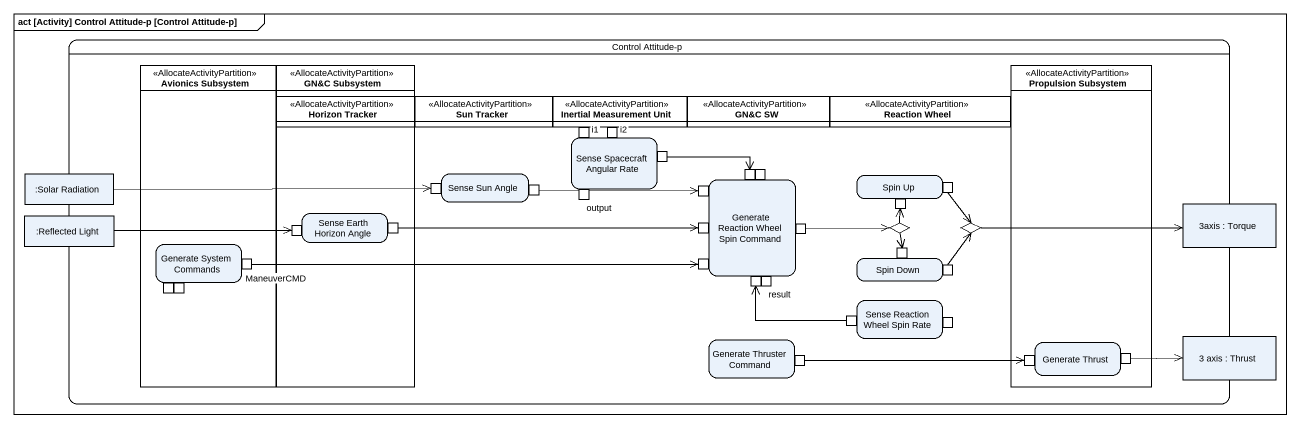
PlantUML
@startuml
mainframe act [Activity] Control Attitude-p [Control Attitude-p]
hide empty description
state "Control Attitude-p" as Control_Attitude_p {
  state "Avionics Subsystem" as Avionics_Subsystem <<AllocateActivityPartition>> {
    state "Generate System Commands" as Generate_System_Commands {
      state pin14 <<outputPin>>
      state pin15 <<outputPin>>
      state ManeuverCMD <<outputPin>>
    }
  }
  state "GN&C Subsystem" as GN_C_Subsystem <<AllocateActivityPartition>> {
    state "Horizon Tracker" as Horizon_Tracker <<AllocateActivityPartition>>
    state "Sense Earth Horizon Angle" as Sense_Earth_Horizon_Angle {
      state pin9 <<inputPin>>
      state pin10 <<outputPin>>
    }
  }
  state "Propulsion Subsystem" as Propulsion_Subsystem <<AllocateActivityPartition>> {
    state "Generate Thrust" as Generate_Thrust {
      state pin22 <<inputPin>>
      state pin23 <<outputPin>>
    }
  }
  state "Sun Tracker" as Sun_Tracker <<AllocateActivityPartition>>
  state "Inertial Measurement Unit" as Inertial_Measurement_Unit <<AllocateActivityPartition>>
  state "GN&C SW" as GN_C_SW <<AllocateActivityPartition>>
  state "Reaction Wheel" as Reaction_Wheel <<AllocateActivityPartition>>
  state "Sense Spacecraft Angular Rate" as Sense_Spacecraft_Angular {
    state i1 <<inputPin>>
    state i2 <<inputPin>>
    state pin1 <<outputPin>>
    state output <<outputPin>>
  }
  state ":Solar Radiation" as Solar_Radiation <<object>>
  state "Sense Sun Angle" as Sense_Sun_Angle {
    state pin4 <<inputPin>>
    state pin5 <<outputPin>>
  }
  state "Generate Reaction Wheel Spin Command" as Generate_Reaction_Wheel {
    state pin2 <<inputPin>>
    state pin3 <<inputPin>>
    state pin6 <<inputPin>>
    state pin11 <<inputPin>>
    state pin12 <<outputPin>>
    state pin16 <<inputPin>>
    state pin17 <<inputPin>>
    state result <<outputPin>>
  }
  state "Spin Up" as Spin_Up {
    state pin7 <<inputPin>>
    state pin8 <<outputPin>>
  }
  state "3axis : Torque" as o3axis <<object>>
  state ":Reflected Light" as Reflected_Light <<object>>
  state choice1 <<choice>>
  state choice2 <<choice>>
  state "Spin Down" as Spin_Down {
    state pin13 <<inputPin>>
    state pin18 <<outputPin>>
  }
  state "Sense Reaction Wheel Spin Rate" as Sense_Reaction_Wheel_Spin {
    state pin19 <<outputPin>>
    state pin20 <<inputPin>>
  }
  state "Generate Thruster Command" as Generate_Thruster_Command {
    state pin21 <<outputPin>>
  }
  state "3 axis : Thrust" as o3_axis <<object>>
}
pin1 -right-> pin2
Solar_Radiation -right-> pin4
pin5 -right-> pin6
pin8 --> choice2
Reflected_Light -right-> pin9
pin10 -right-> pin11
pin12 -right-> choice1
choice1 -up-> pin7
choice1 --> pin13
choice2 -right-> o3axis
ManeuverCMD -right-> pin16
pin18 -up-> choice2
pin19 -left-> pin17
pin21 -right-> pin22
pin23 -right-> o3_axis
@enduml
